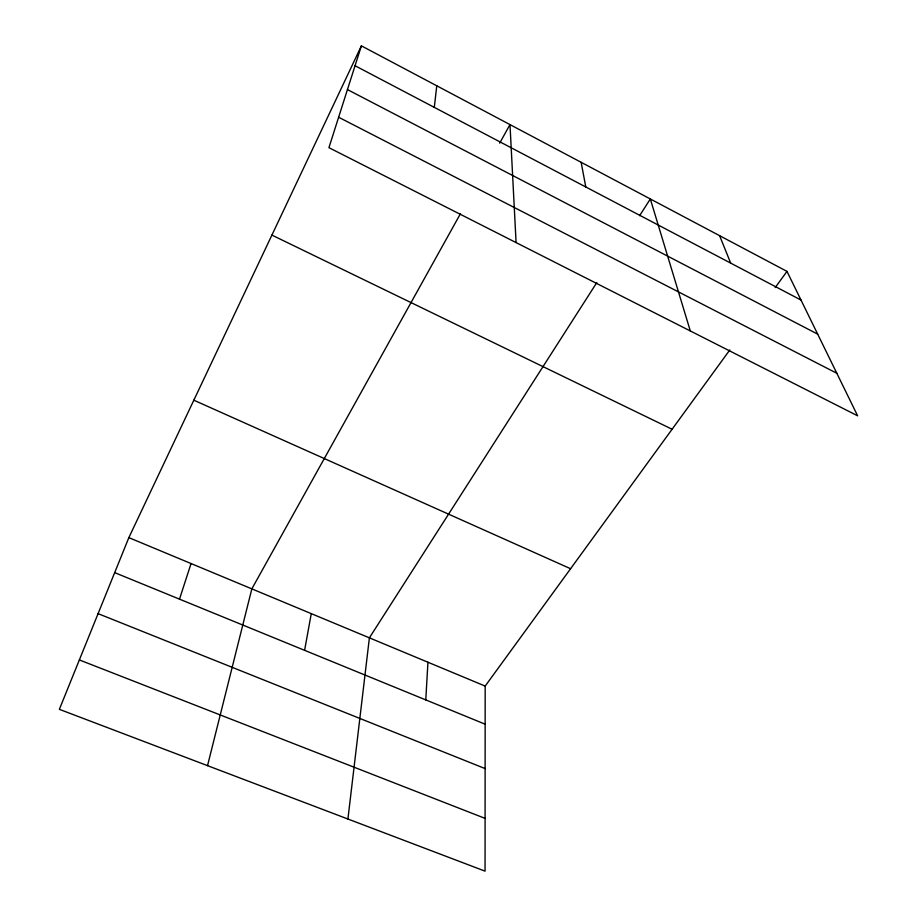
<?xml version="1.0" encoding="UTF-8"?>
<svg xmlns="http://www.w3.org/2000/svg" width="917" height="917" viewBox="0 0 917 917"><rect width="100%" height="100%" fill="white"/><g stroke="black" fill="none" stroke-linecap="round" stroke-linejoin="round"><path stroke-width="1.38" d="M729.806 349.95L485.173 686.076L485.059 871.15L59.364 709.334L128.85 537.637L361.39 45.85L786.981 271.386L857.636 415.814L328.928 147.671L361.39 45.85M425.775 699.9L427.941 662.234M434.303 107.381L436.767 85.797M347.921 819.019L369.391 637.842L596.795 282.596M304.593 650.325L311.276 613.633M207.529 765.661L251.843 588.874L460.517 213.581M179.491 599.145L191.057 563.542M499.685 143.132L509.99 124.597L516.088 242.592M639.619 215.69L650.325 198.966L690.306 330.945M775.209 287.56L786.981 271.386M79.355 659.931L485.093 818.377M98.085 613.645L485.127 768.595M114.682 572.632L485.15 724.189M128.85 537.637L485.173 686.076M193.831 400.202L570.58 568.723M271.902 235.096L672.092 429.248M338.625 117.238L836.831 373.276M347.44 89.579L817.689 334.155M355.051 65.726L801.011 300.065M719.616 235.692L730.677 263.099M581.149 162.309L585.791 186.976"/></g></svg>
